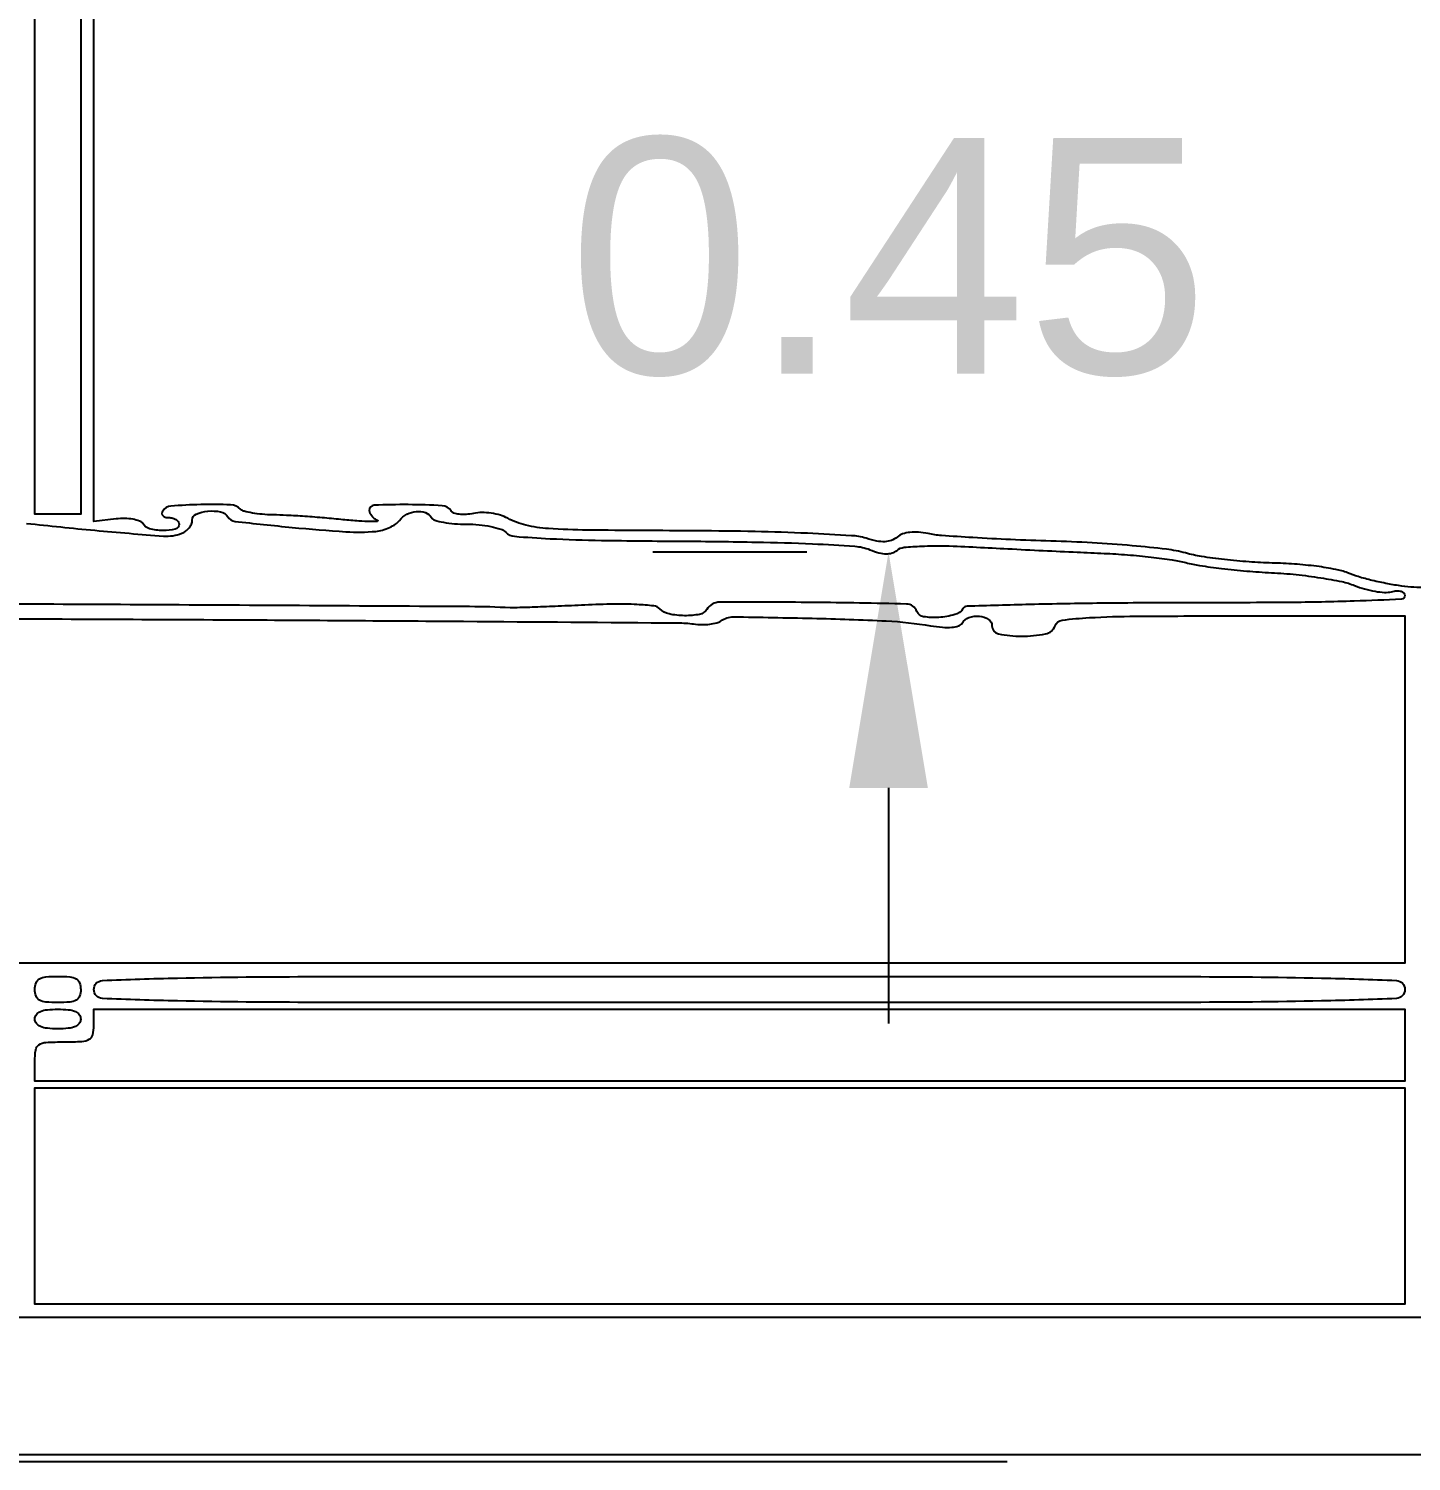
# Model space of a CAD drawing. Header units: inches. Extents: x -279 to 561, y -345 to 342.
# Drawn here: x -210.156 to -209.101, y -306.504 to -305.41 of the extents above; entities that cross this region are included whole.
import ezdxf

# ---------------------------------------------------------------- set-up
doc = ezdxf.new("R2010")
doc.units = ezdxf.units.IN
doc.header["$LTSCALE"] = 0.5
doc.header["$MEASUREMENT"] = 0
doc.layers.add('S-DIM', color=7, linetype='Continuous')
doc.styles.get("Standard").update_dxf_attribs({"font": 'arial.ttf'})
doc.dimstyles.get("Standard").update_dxf_attribs({"dimtxt": 0.18, "dimasz": 0.18, "dimexe": 0.18, "dimexo": 0.0625, "dimgap": 0.09, "dimtad": 0, "dimtih": 1, "dimtoh": 1, "dimzin": 0, "dimdsep": 46, "dimtxsty": 'Standard', "dimcen": 0.09, "dimadec": 0, "dimazin": 0, "dimtfac": 1, "dimtofl": 0, "dimtmove": 0, "dimatfit": 3, "dimfxl": 1, "dimtolj": 1, "dimtzin": 0, "dimarcsym": 0})

# ---------------------------------------------------------------- blocks, each defined once
blk = doc.blocks.new('*D1067')
at = {"layer": 'Defpoints', "color": 0, "ltscale": 0.5, "transparency": 16777216}
for p in [(-210.5, -305.2159), (-210.4545, -305.2159), (-210.4545, -305.5159)]:
    blk.add_point(p, dxfattribs=at)
at = {"layer": 'S-DIM', "color": 0, "lineweight": -2, "ltscale": 0.5, "transparency": 16777216}
for p, q in [((-210.5, -305.0359), (-210.5, -304.8559)), ((-210.5, -304.8559), (-210.32, -304.8559)), ((-210.517, -305.2159), (-210.68, -305.2159)), ((-210.517, -305.5159), (-210.68, -305.5159)), ((-210.5, -305.6959), (-210.5, -305.8759))]:
    blk.add_line(p, q, dxfattribs=at)
at = {"layer": 'S-DIM', "color": 0, "ltscale": 0.5, "transparency": 16777216}
for points in [[(-210.53, -305.0359), (-210.47, -305.0359), (-210.5, -305.2159)], [(-210.53, -305.6959), (-210.47, -305.6959), (-210.5, -305.5159)]]:
    blk.add_solid(points, dxfattribs=at)
at = {"layer": 'S-DIM', "color": 0, "ltscale": 0.5, "transparency": 16777216, "insert": (-209.9965, -304.8559), "char_height": 0.18, "attachment_point": 5}
blk.add_mtext('\\A1;0.30', dxfattribs=at)
blk = doc.blocks.new('*D1071')
at = {"color": 0, "linetype": 'ByBlock', "lineweight": -2, "transparency": 16777216}
for p, q in [((558.6522, 342.2788), (558.6522, 342.4729)), ((560.6522, 342.2788), (560.6522, 342.4729)), ((558.8322, 342.2929), (559.1722, 342.2929)), ((560.4722, 342.2929), (560.1322, 342.2929))]:
    blk.add_line(p, q, dxfattribs=at)
at = {"color": 0, "linetype": 'ByBlock', "transparency": 16777216}
for points in [[(558.8322, 342.3229), (558.8322, 342.2629), (558.6522, 342.2929)], [(560.4722, 342.3229), (560.4722, 342.2629), (560.6522, 342.2929)]]:
    blk.add_solid(points, dxfattribs=at)
at = {"layer": 'Defpoints', "color": 0, "linetype": 'ByBlock', "transparency": 16777216}
for p in [(560.6522, 342.2929), (558.6522, 342.2163), (560.6522, 342.2163)]:
    blk.add_point(p, dxfattribs=at)
at = {"layer": 'Defpoints', "color": 0, "ltscale": 0.5, "transparency": 16777216}
for p in [(-209.5, -305.36), (-209.5, -305.81), (-209.5, -305.81)]:
    blk.add_point(p, dxfattribs=at)
at = {"layer": 'S-DIM', "color": 0, "lineweight": -2, "ltscale": 0.5, "transparency": 16777216}
for p, q in [((-209.5, -305.18), (-209.5, -305)), ((-209.5625, -305.36), (-209.68, -305.36)), ((-209.5625, -305.81), (-209.68, -305.81)), ((-209.5, -305.99), (-209.5, -306.17))]:
    blk.add_line(p, q, dxfattribs=at)
at = {"layer": 'S-DIM', "color": 0, "ltscale": 0.5, "transparency": 16777216}
for points in [[(-209.53, -305.18), (-209.47, -305.18), (-209.5, -305.36)], [(-209.53, -305.99), (-209.47, -305.99), (-209.5, -305.81)]]:
    blk.add_solid(points, dxfattribs=at)
at = {"color": 0, "linetype": 'ByBlock', "transparency": 16777216, "insert": (559.6522, 342.2929), "char_height": 0.18, "attachment_point": 5}
blk.add_mtext('\\A1;2.0000', dxfattribs=at)
at = {"layer": 'S-DIM', "color": 0, "ltscale": 0.5, "transparency": 16777216, "insert": (-209.5, -305.585), "char_height": 0.18, "attachment_point": 5}
blk.add_mtext('\\A1;0.45', dxfattribs=at)

msp = doc.modelspace()

# ---------------------------------------------------------------- linework, layer by layer
for points in [[(-211.8657, -303.7092, 0.000044), (-211.867, -303.9708, 0.000881), (-211.8679, -304.2939, 0.00031), (-211.8682, -304.7577), (-211.8682, -305.8086), (-211.9283, -305.8086), (-211.9883, -305.8086), (-211.9896, -304.7565), (-211.9909, -303.7043), (-211.9921, -304.5855, -0.000253), (-211.9928, -304.9609, -0.000211), (-211.994, -305.3602, -0.000212), (-211.9953, -305.726, -0.000576), (-211.9967, -305.9855), (-212, -306.5043), (-209.4094, -306.5043)], [(-209.0507, -304.7669, -0.000169), (-209.0509, -305.3818, -0.001817)], [(-209.09, -305.8369, -0.04056), (-209.1081, -305.8359, -0.014917), (-209.1189, -305.8341, -0.011392), (-209.1307, -305.8316, -0.01155), (-209.1416, -305.8287, -0.026463), (-209.1496, -305.8258, 0.051286), (-209.1586, -305.8232, 0.013696), (-209.1732, -305.8208, 0.013735), (-209.1902, -305.8191, 0.013778), (-209.2072, -305.8183, -0.013064), (-209.2248, -305.8174, -0.010568), (-209.2436, -305.8157, -0.010715), (-209.261, -305.8133, -0.026964), (-209.2734, -305.8106, 0.037211), (-209.2878, -305.8078, 0.007308), (-209.3139, -305.8051, 0.007715), (-209.3445, -305.8029, 0.007088), (-209.376, -305.8015, -0.003544), (-209.4069, -305.8004, -0.004425), (-209.4356, -305.7989, -0.0036), (-209.4596, -305.7973, -0.033761), (-209.4698, -305.7958, 0.03329), (-209.4772, -305.7948, 0.04688), (-209.4837, -305.7949, 0.054683), (-209.4893, -305.7961, 0.09119), (-209.4934, -305.7985, -0.083129), (-209.4978, -305.801, -0.080433), (-209.5028, -305.802, -0.060455), (-209.509, -305.8015, -0.025137), (-209.5172, -305.7994, 0.060754), (-209.5284, -305.7974, 0.003863), (-209.5619, -305.7956, 0.005624), (-209.6019, -305.7943, 0.004151), (-209.6463, -305.7937, -0.001027), (-209.7298, -305.7932, -0.014478), (-209.7597, -305.792, -0.042284), (-209.7768, -305.7894, -0.06557), (-209.7907, -305.7841, 0.056069), (-209.7963, -305.7818, 0.034067), (-209.8033, -305.7803, 0.033811), (-209.8105, -305.7798, 0.04998), (-209.8168, -305.7804, -0.034404), (-209.8225, -305.7812, -0.043912), (-209.8277, -305.781, -0.050246), (-209.8319, -305.7801, -0.176991), (-209.834, -305.7784, 0.245385), (-209.8407, -305.7745, 0.012663), (-209.8667, -305.7737, 0.01143), (-209.8926, -305.7742, 0.402062), (-209.8965, -305.7782, 0.114972), (-209.896, -305.7802, 0.060357), (-209.8946, -305.7823, 0.055233), (-209.8926, -305.7842, 0.055809), (-209.8902, -305.7856, -0.764814), (-209.8904, -305.7865, -0.029862), (-209.8954, -305.7867, -0.014709), (-209.9044, -305.7863, -0.006298), (-209.9165, -305.7852, 0.004539), (-209.9305, -305.7839, 0.003607), (-209.9456, -305.7827, 0.003647), (-209.9596, -305.7819, 0.009129), (-209.9699, -305.7815, -0.016312), (-209.9781, -305.7811, -0.02076), (-209.9857, -305.7801, -0.019235), (-209.9919, -305.7788, -0.136429), (-209.9945, -305.7774, 0.188451), (-210.0023, -305.7739, 0.015342), (-210.0251, -305.7737, 0.013916), (-210.0479, -305.7748, 0.239578), (-210.0541, -305.7786, 0.139169), (-210.0547, -305.7805, 0.191142), (-210.054, -305.7821, 0.138808), (-210.0522, -305.7833, 0.066118), (-210.0494, -305.7836, -0.062283), (-210.0464, -305.784, -0.080552), (-210.0439, -305.7851, -0.097988), (-210.0422, -305.7867, -0.153634), (-210.0416, -305.7886, -0.34415), (-210.0446, -305.7924, -0.065639), (-210.0539, -305.7935, -0.059717), (-210.0641, -305.7921, -0.192693), (-210.0694, -305.7881, 0.168721), (-210.0719, -305.7862, 0.044446), (-210.0768, -305.7849, 0.039941), (-210.083, -305.7843, 0.031888), (-210.0897, -305.7846), (-210.1067, -305.7866), (-210.1067, -304.7667)], [(-210.158, -305.788, 0.004637), (-210.106, -305.7933, 0.004197), (-210.0535, -305.7977, 0.110938), (-210.0396, -305.7956, 0.069603), (-210.0366, -305.7939, 0.063182), (-210.034, -305.7914, 0.066778), (-210.0322, -305.7885, 0.102182), (-210.0316, -305.7856, -0.298651), (-210.0286, -305.781, -0.079074), (-210.0197, -305.7787, -0.072874), (-210.0099, -305.7792, -0.208057), (-210.0044, -305.783, 0.23105), (-209.9989, -305.7865, 0.002786), (-209.9552, -305.7911, 0.007856), (-209.9142, -305.7944, 0.040506), (-209.8915, -305.7941, 0.045986), (-209.8863, -305.7931, 0.038344), (-209.881, -305.7912, 0.039929), (-209.8764, -305.7886, 0.07956), (-209.8734, -305.7858, -0.106465), (-209.8677, -305.781, -0.099915), (-209.8605, -305.7789, -0.11204), (-209.8536, -305.7798, -0.166047), (-209.8489, -305.7836, 0.184643), (-209.8464, -305.7856, 0.025604), (-209.8398, -305.7872, 0.02651), (-209.8314, -305.7883, 0.019619), (-209.8221, -305.7886, -0.023615), (-209.8126, -305.7891, -0.027006), (-209.8036, -305.7904, -0.027656), (-209.7961, -305.7924, -0.118643), (-209.7923, -305.7947, 0.178098), (-209.7855, -305.7979, 0.007379), (-209.7584, -305.7997, 0.008849), (-209.7192, -305.801, 0.002433), (-209.6574, -305.8016, -0.003045), (-209.6009, -305.8023, -0.006848), (-209.558, -305.8036, -0.005827), (-209.5258, -305.8055, -0.078153), (-209.5143, -305.8081, 0.027927), (-209.5073, -305.8105, 0.061935), (-209.5018, -305.8113, 0.082396), (-209.4973, -305.8106, 0.096647), (-209.4935, -305.8086, -0.148413), (-209.4882, -305.8063, -0.015989), (-209.4748, -305.8054, -0.016003), (-209.4566, -305.8052, -0.007236), (-209.4328, -305.8062, 0.000648), (-209.4089, -305.8074, 0.00045), (-209.3819, -305.8088, 0.000453), (-209.3559, -305.81, 0.000934), (-209.3355, -305.8109, -0.008958), (-209.3177, -305.812, -0.008418), (-209.2994, -305.8138, -0.008414), (-209.2834, -305.8159, -0.028574), (-209.273, -305.818, 0.028406), (-209.2625, -305.8202, 0.007791), (-209.2457, -305.8224, 0.007849), (-209.2266, -305.8244, 0.008114), (-209.2077, -305.8257, -0.012595), (-209.1888, -305.8271, -0.012625), (-209.1701, -305.8296, -0.012536), (-209.1539, -305.8325, -0.048127), (-209.1442, -305.8355, 0.02983), (-209.1366, -305.8381, 0.027553), (-209.1286, -305.8399, 0.028628), (-209.1213, -305.8407, 0.077055), (-209.1161, -305.8402, -0.046698), (-209.1121, -305.8395, -0.085704), (-209.1087, -305.8399, -0.128814), (-209.1066, -305.8411, -0.198939), (-209.1058, -305.8431, -0.401026), (-209.1085, -305.846, -0.002964), (-209.1445, -305.8474, -0.006556), (-209.1944, -305.8484, -0.001789), (-209.2731, -305.8487, 0.002477), (-209.3375, -305.849, 0.004029), (-209.3921, -305.85, 0.000767), (-209.4401, -305.8513, 0.252183), (-209.4432, -305.8531, -0.188399), (-209.4494, -305.8577, -0.052573), (-209.4615, -305.8598, -0.053047), (-209.4733, -305.8593, -0.269949), (-209.4783, -305.8553, 0.304187), (-209.4864, -305.8496, 0.0033), (-209.5578, -305.8484, 0.003559), (-209.6289, -305.8482, 0.258807), (-209.6388, -305.8537, -0.209718), (-209.6443, -305.8575, -0.050039), (-209.6557, -305.8585, -0.05045), (-209.6675, -305.8572, -0.144522), (-209.6746, -305.8533, 0.168723), (-209.6793, -305.8511, 0.016339), (-209.6921, -305.85, 0.016793), (-209.7093, -305.8497, 0.007614), (-209.7319, -305.8504, -0.000905), (-209.7522, -305.8513, -0.001313), (-209.7701, -305.852, -0.000654), (-209.7853, -305.8525, -0.022394), (-209.7889, -305.8525, 0.012235), (-209.8198, -305.8516, 0.000099), (-210.0644, -305.8502, 0.000413), (-210.2978, -305.8491, 0.000943)], [(-210.2255, -305.8606, -0.000316), (-210.0091, -305.8616, -0.000507), (-209.8244, -305.8628, -0.000082), (-209.6607, -305.864, -0.030554), (-209.6488, -305.8648, 0.030129), (-209.6426, -305.8653, 0.030701), (-209.6364, -305.865, 0.032259), (-209.6312, -305.864, 0.099208), (-209.6279, -305.8625, -0.16429), (-209.6183, -305.8594, -0.002453), (-209.5582, -305.8605, -0.006785), (-209.5017, -305.8625, -0.028653), (-209.4679, -305.8662, 0.02069), (-209.4589, -305.8673, 0.041626), (-209.4518, -305.8673, 0.055435), (-209.4466, -305.8663, 0.179783), (-209.4439, -305.8642, -0.170959), (-209.4386, -305.8599, -0.107613), (-209.4306, -305.8589, -0.124825), (-209.4237, -305.8613, -0.251404), (-209.4211, -305.8662, 0.3562), (-209.416, -305.8724, 0.050554), (-209.3985, -305.8742, 0.048173), (-209.3802, -305.8724, 0.258499), (-209.3728, -305.8662, -0.275885), (-209.3674, -305.8619, -0.01802), (-209.3467, -305.86, -0.012205), (-209.3114, -305.8589, -0.001686), (-209.2379, -305.8587), (-209.1058, -305.8587), (-209.1058, -305.9913), (-209.1058, -306.1239), (-209.9465, -306.1239), (-210.7873, -306.1239)]]:
    msp.add_lwpolyline(points, format="xyb")
for points in [[(-210.1167, -304.764), (-210.1167, -305.7811), (-210.1342, -305.7811), (-210.1517, -305.7811), (-210.1517, -304.764), (-210.1517, -303.7468), (-210.1342, -303.7468), (-210.1167, -303.7468)], [(-209.1058, -306.3016), (-209.1058, -306.3842), (-209.6287, -306.3842), (-210.1517, -306.3842), (-210.1517, -306.3016), (-210.1517, -306.219), (-209.6287, -306.219), (-209.1058, -306.219)], [(-207.0089, -306.4467), (-207.0089, -306.4993), (-209.406, -306.4993), (-211.8032, -306.4993), (-211.8032, -306.4467), (-211.8032, -306.3942), (-209.406, -306.3942), (-207.0089, -306.3942)]]:
    msp.add_lwpolyline(points, close=True)
for points in [[(-210.1167, -306.1439, -0.087745), (-210.1176, -306.149, -0.177212), (-210.1201, -306.152, -0.10769), (-210.1251, -306.1535, -0.022514), (-210.1342, -306.1539, -0.022514), (-210.1433, -306.1535, -0.10769), (-210.1483, -306.152, -0.177212), (-210.1508, -306.149, -0.087745), (-210.1517, -306.1439, -0.087745), (-210.1508, -306.1389, -0.177212), (-210.1483, -306.1359, -0.10769), (-210.1433, -306.1343, -0.022514), (-210.1342, -306.1339, -0.022514), (-210.1251, -306.1343, -0.10769), (-210.1201, -306.1359, -0.177212), (-210.1176, -306.1389, -0.087745)], [(-209.1058, -306.1439, -0.400642), (-209.1123, -306.1508, -0.00664), (-209.1696, -306.1527, -0.004742), (-209.2747, -306.1538, -0.000257), (-209.6062, -306.1539, -0.000257), (-209.9377, -306.1538, -0.004742), (-210.0429, -306.1527, -0.00664), (-210.1002, -306.1508, -0.400642), (-210.1067, -306.1439, -0.400642), (-210.1002, -306.1371, -0.00664), (-210.0429, -306.1352, -0.004742), (-209.9377, -306.1341, -0.000257), (-209.6062, -306.1339, -0.000257), (-209.2747, -306.1341, -0.004742), (-209.1696, -306.1352, -0.00664), (-209.1123, -306.1371, -0.400642)], [(-210.1167, -306.1665, -0.164293), (-210.1178, -306.1698, -0.129352), (-210.1208, -306.1722, -0.075863), (-210.1262, -306.1736, -0.025511), (-210.1342, -306.174, -0.025511), (-210.1422, -306.1736, -0.075863), (-210.1475, -306.1722, -0.129352), (-210.1506, -306.1698, -0.164293), (-210.1517, -306.1665, -0.164293), (-210.1506, -306.1631, -0.129352), (-210.1475, -306.1607, -0.075863), (-210.1422, -306.1594, -0.025511), (-210.1342, -306.159, -0.025511), (-210.1262, -306.1594, -0.075863), (-210.1208, -306.1607, -0.129352), (-210.1178, -306.1631, -0.164293)], [(-209.1058, -306.1865), (-209.1058, -306.214), (-209.6287, -306.214), (-210.1517, -306.214), (-210.1517, -306.199, -0.036189), (-210.1511, -306.19, -0.212646), (-210.1486, -306.1861, -0.135673), (-210.1433, -306.1843, -0.012152), (-210.1292, -306.184, 0.012699), (-210.1158, -306.1836, 0.114574), (-210.1102, -306.182, 0.210352), (-210.1075, -306.1785, 0.058662), (-210.1067, -306.1715), (-210.1067, -306.159), (-209.6062, -306.159), (-209.1058, -306.159)]]:
    msp.add_lwpolyline(points, format="xyb", close=True)

# ---------------------------------------------------------------- dimensions: what is measured, and where the dimension line sits
at = {"layer": 'S-DIM', "ltscale": 0.5}
for base, p1, p2, picture, middle in [((-209.5, -305.81), (-209.5, -305.36), (-209.5, -305.81), '*D1071', (-209.5, -305.585)), ((-210.5, -305.2159), (-210.4545, -305.5159), (-210.4545, -305.2159), '*D1067', (-209.9965, -304.8559))]:
    dim = msp.add_linear_dim(base=base, p1=p1, p2=p2, angle=90, dimstyle='Standard', dxfattribs=at)
    dim.commit()
    dim.dimension.update_dxf_attribs({"geometry": picture, "text_midpoint": middle})

doc.saveas('drawing.dxf')
